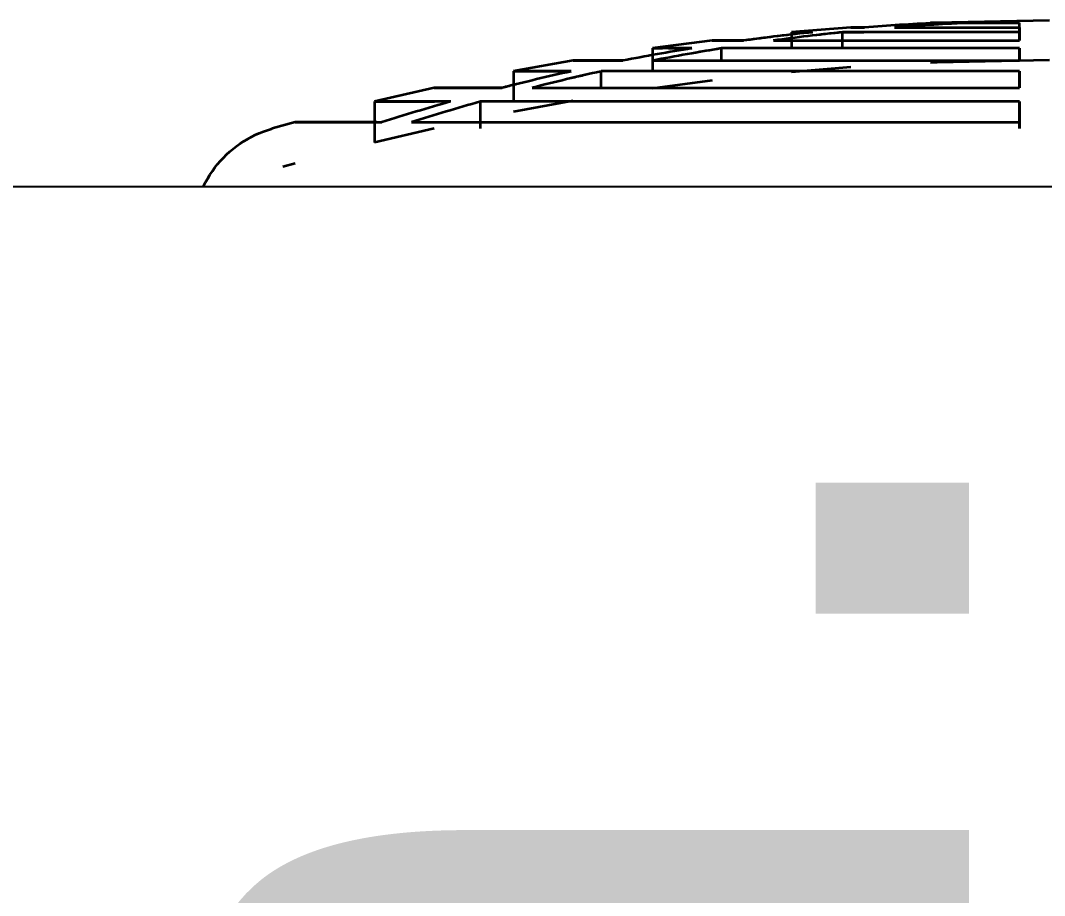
# Model space of a CAD drawing. Header units: millimetres. Extents: x -25371 to 2282244, y -90657 to 147824.
# Drawn here: x 1654925.7 to 1655029.6, y 2311 to 2399.8 of the extents above; entities that cross this region are included whole.
import ezdxf
from ezdxf.xclip import XClip

# ---------------------------------------------------------------- set-up
doc = ezdxf.new("R2010")
doc.units = ezdxf.units.MM
doc.header["$XCLIPFRAME"] = 0
doc.set_wipeout_variables(frame=1)
for name, color, linetype in [('000 - ESTIMATE_ASPG_MAIN_COLOR_6', 7, 'Continuous'), ('000 - ESTIMATE_ASPG_TEXT_COLOR_1', 7, 'Continuous'), ('000 - ESTIMATE_ASPG_WIPEOUT_', 7, 'Continuous')]:
    doc.layers.add(name, color=color, linetype=linetype)
doc.layers.add('P-PIPE', color=7, linetype='Continuous', lineweight=35)
doc.styles.add('_Arial', font='arial.ttf')

# ---------------------------------------------------------------- blocks, each defined once
blk = doc.blocks.new('ø100 RD_ - ø100 RD_-4180713-VS01 - ELEVATION 1')
at = {"layer": 'P-PIPE', "color": 7}
for p, q in [((33250.75, 106971.83), (33244.71, 106971.34)), ((33252.13, 106971.83), (33250.75, 106971.83)), ((33250.75, 106971.83), (33252.13, 106971.83)), ((33255.16, 106971.83), (33267.87, 106971.83)), ((33267.87, 106972.28), (33262.28, 106972.28)), ((33262.28, 106972.28), (33267.87, 106972.28)), ((33267.87, 106970.49), (33267.87, 106972.28)), ((33267.87, 106971.83), (33267.87, 106972.28)), ((33267.87, 106970.49), (33267.87, 106972.28)), ((33267.87, 106971.83), (33267.87, 106970.49)), ((33267.87, 106970.49), (33267.87, 106971.83)), ((33244.71, 106971.34), (33244.71, 106969.71)), ((33246.85, 106971.34), (33244.71, 106971.34)), ((33244.71, 106971.34), (33246.85, 106971.34)), ((33249.88, 106969.71), (33249.88, 106971.34)), ((33267.87, 106971.34), (33249.88, 106971.34)), ((33249.88, 106969.71), (33249.88, 106971.34)), ((33249.88, 106971.34), (33252.04, 106971.34)), ((33267.87, 106970.49), (33267.87, 106971.34)), ((33236.65, 106970.49), (33230.6, 106969.71)), ((33230.6, 106969.71), (33230.6, 106967.37)), ((33234.59, 106969.71), (33230.6, 106969.71)), ((33230.6, 106969.71), (33231.61, 106969.71)), ((33232.24, 106969.71), (33234.59, 106969.71)), ((33239.84, 106970.49), (33236.65, 106970.49)), ((33236.65, 106970.49), (33239.84, 106970.49)), ((33237.62, 106968.42), (33237.62, 106969.71)), ((33267.87, 106969.71), (33237.62, 106969.71)), ((33242.87, 106970.49), (33267.87, 106970.49)), ((33267.87, 106969.71), (33267.87, 106968.46)), ((33267.87, 106968.46), (33267.87, 106969.71)), ((33267.87, 106969.71), (33267.87, 106968.46)), ((33267.87, 106968.46), (33267.87, 106969.71)), ((33267.87, 106968.46), (33267.87, 106969.71)), ((33267.87, 106968.46), (33267.87, 106969.71)), ((33267.87, 106968.46), (33267.87, 106969.71)), ((33267.87, 106968.46), (33267.87, 106969.71)), ((33267.87, 106968.46), (33267.87, 106969.71)), ((33267.87, 106968.46), (33267.87, 106969.71)), ((33267.87, 106968.46), (33267.87, 106969.71)), ((33222.54, 106968.46), (33216.5, 106967.37)), ((33227.59, 106968.46), (33222.54, 106968.46)), ((33222.54, 106968.46), (33227.59, 106968.46)), ((33230.62, 106968.46), (33267.87, 106968.46)), ((33250.75, 106967.79), (33244.71, 106967.29)), ((33216.5, 106967.37), (33216.5, 106964.3)), ((33222.35, 106967.37), (33216.5, 106967.37)), ((33216.5, 106967.37), (33222.35, 106967.37)), ((33225.38, 106965.6), (33225.38, 106967.37)), ((33267.87, 106967.37), (33225.38, 106967.37)), ((33267.87, 106967.37), (33267.87, 106965.7)), ((33267.87, 106965.7), (33267.87, 106967.37)), ((33267.87, 106965.7), (33267.87, 106967.37)), ((33267.87, 106965.7), (33267.87, 106967.37)), ((33208.44, 106965.7), (33202.4, 106964.3)), ((33215.36, 106965.7), (33208.44, 106965.7)), ((33208.44, 106965.7), (33215.36, 106965.7)), ((33218.39, 106965.7), (33267.87, 106965.7)), ((33236.65, 106966.44), (33230.6, 106965.64)), ((33202.4, 106964.3), (33202.4, 106960.15)), ((33210.12, 106964.3), (33202.4, 106964.3)), ((33202.4, 106964.3), (33208.49, 106964.3)), ((33213.15, 106961.56), (33213.15, 106964.3)), ((33267.87, 106964.3), (33213.15, 106964.3)), ((33222.54, 106964.37), (33216.5, 106963.26)), ((33267.87, 106964.3), (33267.87, 106961.57)), ((33267.87, 106961.56), (33267.87, 106964.3)), ((33267.87, 106962.21), (33267.87, 106964.3)), ((33267.87, 106961.57), (33267.87, 106963.26)), ((33267.87, 106961.57), (33267.87, 106963.26)), ((33194.34, 106962.21), (33192.02, 106961.56)), ((33202.64, 106962.21), (33194.34, 106962.21)), ((33194.34, 106962.21), (33203.13, 106962.21)), ((33208.44, 106961.57), (33202.4, 106960.15)), ((33206.16, 106962.21), (33267.87, 106962.21)), ((33194.34, 106958.03), (33193.1, 106957.68)), ((33184.19, 106953.2), (33184.12, 106952.88)), ((33170.16, 106903.02), (33170.16, 106900)), ((33177.8, 106903.02), (33173.68, 106903.02)), ((33173.68, 106903.02), (33177.8, 106903.02)), ((33174.19, 106903.02), (33178.26, 106903.02)), ((33177.8, 106903.02), (33174.19, 106903.02)), ((33180.18, 106903.02), (33176.12, 106903.02)), ((33176.12, 106903.02), (33177.8, 106903.02)), ((33177.11, 106903.02), (33270.9, 106903.02)), ((33179.16, 106903.02), (33177.48, 106903.02)), ((33177.65, 106903.02), (33181.52, 106903.02)), ((33178.26, 106903.02), (33180.18, 106903.02)), ((33180.18, 106903.02), (33178.26, 106903.02)), ((33184.42, 106903.02), (33180.43, 106903.02)), ((33185.31, 106903.02), (33181.44, 106903.02)), ((33181.44, 106903.02), (33182.64, 106903.02)), ((33181.52, 106903.02), (33185.31, 106903.02)), ((33182.9, 106903.02), (33181.52, 106903.02)), ((33181.52, 106903.02), (33182.9, 106903.02)), ((33185.31, 106903.02), (33183.26, 106903.02)), ((33183.26, 106903.02), (33185.31, 106903.02)), ((33183.93, 106903.02), (33187.51, 106903.02)), ((33185.31, 106903.02), (33183.93, 106903.02)), ((33192.55, 106903.02), (33187.01, 106903.02)), ((33193.05, 106903.02), (33187.51, 106903.02)), ((33187.51, 106903.02), (33193.05, 106903.02)), ((33193.05, 106903.02), (33189.47, 106903.02)), ((33189.47, 106903.02), (33193.05, 106903.02)), ((33192.86, 106903.02), (33189.47, 106903.02)), ((33189.47, 106903.02), (33192.86, 106903.02)), ((33192.86, 106903.02), (33196.02, 106903.02)), ((33202.33, 106903.02), (33195.27, 106903.02)), ((33203.15, 106903.02), (33196.02, 106903.02)), ((33196.02, 106903.02), (33203.15, 106903.02)), ((33203.15, 106903.02), (33199.98, 106903.02)), ((33199.98, 106903.02), (33203.15, 106903.02)), ((33202.04, 106903.02), (33199.98, 106903.02)), ((33199.98, 106903.02), (33204.16, 106903.02)), ((33204.16, 106903.02), (33206.81, 106903.02)), ((33215.03, 106903.02), (33206.23, 106903.02)), ((33215.3, 106903.02), (33206.81, 106903.02)), ((33206.81, 106903.02), (33215.3, 106903.02)), ((33215.3, 106903.02), (33212.65, 106903.02)), ((33212.65, 106903.02), (33215.3, 106903.02)), ((33215.04, 106903.02), (33212.65, 106903.02)), ((33212.65, 106903.02), (33217.49, 106903.02)), ((33217.49, 106903.02), (33219.55, 106903.02)), ((33228.63, 106903.02), (33219.08, 106903.02)), ((33229.15, 106903.02), (33219.55, 106903.02)), ((33219.55, 106903.02), (33229.15, 106903.02)), ((33229.15, 106903.02), (33227.09, 106903.02)), ((33227.09, 106903.02), (33229.15, 106903.02)), ((33229.15, 106903.02), (33227.09, 106903.02)), ((33227.09, 106903.02), (33232.43, 106903.02)), ((33232.44, 106903.02), (33233.85, 106903.02)), ((33244.15, 106903.02), (33233.5, 106903.02)), ((33244.26, 106903.02), (33233.85, 106903.02)), ((33233.85, 106903.02), (33244.26, 106903.02)), ((33244.26, 106903.02), (33242.85, 106903.02)), ((33242.85, 106903.02), (33244.26, 106903.02)), ((33244.26, 106903.02), (33242.85, 106903.02)), ((33242.85, 106903.02), (33248.56, 106903.02)), ((33260.03, 106903.02), (33249.09, 106903.02)), ((33260.19, 106903.02), (33249.28, 106903.02)), ((33249.28, 106903.02), (33260.19, 106903.02)), ((33259.47, 106903.02), (33265.36, 106903.02)), ((33270.9, 106903.02), (33265.27, 106903.02)), ((33265.36, 106903.02), (33270.9, 106903.02)), ((33270.9, 106903.02), (33265.36, 106903.02)), ((33270.9, 106900), (33177.32, 106900)), ((33177.32, 106900), (33270.9, 106900)), ((33182.59, 106900), (33182.59, 106900)), ((33270.9, 106900), (33182.9, 106900)), ((33182.9, 106900), (33270.9, 106900)), ((33150.02, 106894.96), (33182.77, 106876.05))]:
    blk.add_line(p, q, dxfattribs=at)
at = {"layer": 'P-PIPE', "color": 7, "flags": 128}
for points in [[(33270.9, 106972.53), (33259.34, 106972.3), (33258.81, 106972.28)], [(33270.9, 106968.5), (33259.5, 106968.27), (33258.81, 106968.24)], [(33184.19, 106953.2), (33184.29, 106953.63), (33184.4, 106954.06), (33184.54, 106954.48), (33184.69, 106954.9), (33184.86, 106955.31), (33185.04, 106955.71), (33185.24, 106956.11), (33185.46, 106956.49), (33185.69, 106956.87), (33185.94, 106957.24), (33186.2, 106957.6), (33186.47, 106957.94), (33186.76, 106958.28), (33187.07, 106958.6), (33187.38, 106958.92), (33187.71, 106959.22), (33188.05, 106959.5), (33188.39, 106959.77), (33188.76, 106960.03), (33189.13, 106960.28), (33189.51, 106960.5), (33189.89, 106960.72), (33190.29, 106960.91), (33190.7, 106961.1), (33191.11, 106961.26), (33191.52, 106961.41), (33191.95, 106961.54), (33192, 106961.56)], [(33183.29, 106948.45), (33178.49, 106925.74), (33173.68, 106903.02)], [(33173.68, 106903.02), (33178.48, 106925.69), (33183.27, 106948.35)], [(33183.84, 106948.45), (33179.02, 106925.74), (33174.19, 106903.02)], [(33176.12, 106903.02), (33180.75, 106925.69), (33185.39, 106948.35)], [(33187.03, 106948.45), (33182.34, 106925.74), (33177.65, 106903.02)], [(33181.44, 106903.02), (33185.77, 106925.69), (33190.11, 106948.35)], [(33192.76, 106948.45), (33188.35, 106925.74), (33183.93, 106903.02)], [(33187.51, 106903.02), (33191.92, 106925.74), (33196.34, 106948.45)], [(33196.32, 106948.35), (33191.91, 106925.69), (33187.51, 106903.02)], [(33197.3, 106948.45), (33193.38, 106925.74), (33189.47, 106903.02)], [(33189.47, 106903.02), (33193.38, 106925.69), (33197.28, 106948.35)], [(33200.88, 106948.45), (33196.87, 106925.74), (33192.86, 106903.02)], [(33196.02, 106903.02), (33200.03, 106925.74), (33204.04, 106948.45)], [(33204.02, 106948.35), (33200.02, 106925.69), (33196.02, 106903.02)], [(33206.7, 106948.45), (33203.34, 106925.74), (33199.98, 106903.02)], [(33199.98, 106903.02), (33203.34, 106925.69), (33206.69, 106948.35)], [(33211.12, 106948.45), (33207.64, 106925.74), (33204.16, 106903.02)], [(33206.81, 106903.02), (33210.29, 106925.74), (33213.77, 106948.45)], [(33213.75, 106948.35), (33210.28, 106925.69), (33206.81, 106903.02)], [(33218.06, 106948.45), (33215.35, 106925.74), (33212.65, 106903.02)], [(33212.65, 106903.02), (33215.35, 106925.69), (33218.05, 106948.35)], [(33223.17, 106948.45), (33220.33, 106925.74), (33217.49, 106903.02)], [(33219.55, 106903.02), (33222.39, 106925.74), (33225.23, 106948.45)], [(33225.22, 106948.35), (33222.39, 106925.69), (33219.55, 106903.02)], [(33227.09, 106903.02), (33229.05, 106925.69), (33231.01, 106948.35)], [(33231.01, 106948.35), (33229.05, 106925.74), (33227.09, 106903.02)], [(33236.68, 106948.45), (33234.56, 106925.74), (33232.44, 106903.02)], [(33233.85, 106903.02), (33235.97, 106925.74), (33238.09, 106948.45)], [(33238.08, 106948.35), (33235.97, 106925.69), (33233.85, 106903.02)], [(33245.19, 106948.45), (33244.02, 106925.74), (33242.85, 106903.02)], [(33242.85, 106903.02), (33244.02, 106925.69), (33245.19, 106948.35)], [(33251.22, 106948.45), (33249.89, 106925.74), (33248.56, 106903.02)], [(33249.28, 106903.02), (33250.61, 106925.74), (33251.94, 106948.45)], [(33251.93, 106948.35), (33250.6, 106925.69), (33249.28, 106903.02)], [(33259.47, 106903.02), (33259.81, 106925.69), (33260.15, 106948.35)], [(33260.15, 106948.35), (33259.81, 106925.74), (33259.47, 106903.02)], [(33266.37, 106948.45), (33265.86, 106925.74), (33265.36, 106903.02)], [(33265.36, 106903.02), (33265.86, 106925.74), (33266.37, 106948.45)], [(33266.36, 106948.35), (33265.86, 106925.69), (33265.36, 106903.02)], [(33265.36, 106903.02), (33265.86, 106925.69), (33266.36, 106948.35)]]:
    blk.add_lwpolyline(points, dxfattribs=at)
at = {"layer": 'P-PIPE', "color": 7}
for centre, start_param, end_param in [((33269.38, 106683.42), 0.04049, 0.068952), ((33269.38, 106683.42), 0.04049, 0.068952), ((33272.41, 106683.42), 0.04049, 0.068952), ((33272.41, 106683.42), 0.04049, 0.052607), ((33269.38, 106683.42), 0.090111, 0.118284), ((33269.38, 106683.42), 0.096271, 0.118284), ((33272.41, 106683.42), 0.090111, 0.118284), ((33272.41, 106683.42), 0.090111, 0.102271), ((33269.38, 106683.42), 0.139437, 0.167713), ((33272.41, 106683.42), 0.139437, 0.167713), ((33272.41, 106683.42), 0.140083, 0.151671), ((33269.38, 106683.42), 0.153575, 0.167713), ((33269.38, 106683.42), 0.188995, 0.217496), ((33272.41, 106683.42), 0.188995, 0.217496), ((33272.41, 106683.42), 0.195324, 0.201334), ((33269.38, 106683.42), 0.211856, 0.217496), ((33269.38, 106683.42), 0.238983, 0.267805), ((33272.41, 106683.42), 0.238983, 0.267805)]:
    blk.add_ellipse(centre, major_axis=(0, 289.09), ratio=0.866025, start_param=start_param, end_param=end_param, dxfattribs=at)
for points, knots in [([(33183.27, 106948.35), (33183.39, 106948.87), (33183.59, 106949.91), (33183.85, 106951.29), (33184.03, 106952.33), (33184.11, 106952.81), (33184.12, 106952.89), (33184.12, 106952.89)], [0, 0, 0, 0, 0.1111111, 0.2222222, 0.3333333, 0.4444444, 0.503621, 0.503621, 0.503621, 0.503621]), ([(33184.12, 106952.89), (33184.12, 106952.89), (33184.11, 106952.82), (33184.02, 106952.29), (33183.76, 106950.78), (33183.46, 106949.23), (33183.29, 106948.45)], [0.5036602, 0.5036602, 0.5036602, 0.5036602, 0.5555556, 0.6666667, 0.8333333, 1, 1, 1, 1]), ([(33185.39, 106948.35), (33185.5, 106948.87), (33185.67, 106949.91), (33185.79, 106951.29), (33185.76, 106952.33), (33185.59, 106952.9), (33185.31, 106952.92), (33184.91, 106952.29), (33184.38, 106950.78), (33184.01, 106949.23), (33183.84, 106948.45)], [0, 0, 0, 0, 0.111111, 0.222222, 0.333333, 0.444444, 0.555556, 0.666667, 0.833333, 1, 1, 1, 1]), ([(33190.11, 106948.35), (33190.21, 106948.87), (33190.35, 106949.91), (33190.32, 106951.29), (33190.08, 106952.33), (33189.65, 106952.9), (33189.1, 106952.92), (33188.4, 106952.29), (33187.62, 106950.78), (33187.19, 106949.23), (33187.03, 106948.45)], [0, 0, 0, 0, 0.111111, 0.222222, 0.333333, 0.444444, 0.555556, 0.666667, 0.833333, 1, 1, 1, 1]), ([(33188.46, 106952.25), (33188.66, 106952.52), (33188.97, 106952.81), (33189.26, 106952.89), (33189.35, 106952.89)], [0.3333333, 0.3333333, 0.3333333, 0.3333333, 0.4444444, 0.5036602, 0.5036602, 0.5036602, 0.5036602]), ([(33197.28, 106948.35), (33197.38, 106948.87), (33197.47, 106949.91), (33197.3, 106951.29), (33196.85, 106952.33), (33196.18, 106952.9), (33195.37, 106952.92), (33194.4, 106952.29), (33193.4, 106950.78), (33192.92, 106949.23), (33192.76, 106948.45)], [0, 0, 0, 0, 0.111111, 0.222222, 0.333333, 0.444444, 0.555556, 0.666667, 0.833333, 1, 1, 1, 1]), ([(33206.69, 106948.35), (33206.77, 106948.87), (33206.82, 106949.91), (33206.51, 106951.29), (33205.87, 106952.33), (33204.97, 106952.9), (33203.94, 106952.92), (33202.73, 106952.29), (33201.53, 106950.78), (33201.02, 106949.23), (33200.88, 106948.45)], [0, 0, 0, 0, 0.111111, 0.222222, 0.333333, 0.444444, 0.555556, 0.666667, 0.833333, 1, 1, 1, 1]), ([(33218.05, 106948.35), (33218.12, 106948.87), (33218.11, 106949.91), (33217.68, 106951.29), (33216.87, 106952.33), (33215.78, 106952.9), (33214.54, 106952.92), (33213.12, 106952.29), (33211.77, 106950.78), (33211.24, 106949.23), (33211.12, 106948.45)], [0, 0, 0, 0, 0.111111, 0.222222, 0.333333, 0.444444, 0.555556, 0.666667, 0.833333, 1, 1, 1, 1]), ([(33231.01, 106948.35), (33231.07, 106948.87), (33231.02, 106949.91), (33230.47, 106951.29), (33229.51, 106952.33), (33228.25, 106952.9), (33226.86, 106952.92), (33225.27, 106952.29), (33223.8, 106950.78), (33223.27, 106949.23), (33223.17, 106948.45)], [0, 0, 0, 0, 0.111111, 0.222222, 0.333333, 0.444444, 0.555556, 0.666667, 0.833333, 1, 1, 1, 1]), ([(33227.69, 106952.36), (33227.16, 106952.05), (33226.32, 106951.29), (33225.51, 106949.82), (33225.27, 106948.84), (33225.22, 106948.35)], [0, 0, 0, 0, 0.4, 0.7, 1, 1, 1, 1]), ([(33225.23, 106948.45), (33225.27, 106948.77), (33225.41, 106949.41), (33225.9, 106950.62), (33226.68, 106951.66), (33227.43, 106952.21), (33227.69, 106952.36)], [0, 0, 0, 0, 0.2, 0.4, 0.8, 1, 1, 1, 1]), ([(33245.19, 106948.35), (33245.23, 106948.87), (33245.13, 106949.91), (33244.49, 106951.29), (33243.41, 106952.33), (33242.02, 106952.9), (33240.51, 106952.92), (33238.81, 106952.29), (33237.27, 106950.78), (33236.75, 106949.23), (33236.68, 106948.45)], [0, 0, 0, 0, 0.111111, 0.222222, 0.333333, 0.444444, 0.555556, 0.666667, 0.833333, 1, 1, 1, 1]), ([(33240.61, 106952.36), (33240.04, 106952.05), (33239.15, 106951.29), (33238.33, 106949.82), (33238.12, 106948.84), (33238.08, 106948.35)], [0, 0, 0, 0, 0.4, 0.7, 1, 1, 1, 1]), ([(33238.09, 106948.45), (33238.12, 106948.77), (33238.24, 106949.41), (33238.72, 106950.62), (33239.54, 106951.66), (33240.33, 106952.21), (33240.61, 106952.36)], [0, 0, 0, 0, 0.2, 0.4, 0.8, 1, 1, 1, 1]), ([(33260.15, 106948.35), (33260.17, 106948.87), (33260.03, 106949.91), (33259.3, 106951.29), (33258.14, 106952.33), (33256.67, 106952.9), (33255.09, 106952.92), (33253.33, 106952.29), (33251.75, 106950.78), (33251.27, 106949.23), (33251.22, 106948.45)], [0, 0, 0, 0, 0.111111, 0.222222, 0.333333, 0.444444, 0.555556, 0.666667, 0.833333, 1, 1, 1, 1]), ([(33254.44, 106952.36), (33253.86, 106952.05), (33252.95, 106951.29), (33252.14, 106949.82), (33251.95, 106948.84), (33251.93, 106948.35)], [0, 0, 0, 0, 0.4, 0.7, 1, 1, 1, 1]), ([(33251.94, 106948.45), (33251.96, 106948.77), (33252.06, 106949.41), (33252.52, 106950.62), (33253.34, 106951.66), (33254.16, 106952.21), (33254.44, 106952.36)], [0, 0, 0, 0, 0.2, 0.4, 0.8, 1, 1, 1, 1]), ([(33256.55, 106952.83), (33257.06, 106952.74), (33258.3, 106952.29), (33259.78, 106950.78), (33260.16, 106949.23), (33260.15, 106948.45)], [0.5555556, 0.5555556, 0.5555556, 0.5555556, 0.6666667, 0.8333333, 1, 1, 1, 1]), ([(33270.9, 106952.89), (33270.22, 106952.89), (33268.87, 106952.58), (33267.39, 106951.41), (33266.56, 106949.94), (33266.38, 106948.95), (33266.37, 106948.45)], [0, 0, 0, 0, 0.285714, 0.571429, 0.785714, 1, 1, 1, 1]), ([(33267.34, 106951.16), (33267.55, 106951.43), (33268.15, 106952.03), (33269.05, 106952.54), (33269.71, 106952.73), (33269.88, 106952.77)], [0.4285714, 0.4285714, 0.4285714, 0.4285714, 0.5714286, 0.7857143, 0.8571429, 0.8571429, 0.8571429, 0.8571429]), ([(33197.23, 106951.31), (33197.29, 106951.11), (33197.46, 106950.26), (33197.43, 106949.23), (33197.3, 106948.45)], [0.7777778, 0.7777778, 0.7777778, 0.7777778, 0.8333333, 1, 1, 1, 1]), ([(33206.42, 106951.31), (33206.51, 106951.11), (33206.78, 106950.26), (33206.82, 106949.23), (33206.7, 106948.45)], [0.7777778, 0.7777778, 0.7777778, 0.7777778, 0.8333333, 1, 1, 1, 1]), ([(33188.33, 106950.25), (33188.29, 106950.1), (33188.13, 106949.49), (33187.98, 106948.84), (33187.88, 106948.35)], [0.6, 0.6, 0.6, 0.6, 0.7, 1, 1, 1, 1]), ([(33196.86, 106950.25), (33196.8, 106950.1), (33196.58, 106949.49), (33196.41, 106948.84), (33196.32, 106948.35)], [0.6, 0.6, 0.6, 0.6, 0.7, 1, 1, 1, 1]), ([(33204.58, 106950.25), (33204.51, 106950.1), (33204.27, 106949.49), (33204.1, 106948.84), (33204.02, 106948.35)], [0.6, 0.6, 0.6, 0.6, 0.7, 1, 1, 1, 1]), ([(33266.78, 106950.25), (33266.71, 106950.1), (33266.47, 106949.49), (33266.36, 106948.84), (33266.36, 106948.35)], [0.6, 0.6, 0.6, 0.6, 0.7, 1, 1, 1, 1])]:
    blk.add_open_spline(points, degree=3, knots=knots, dxfattribs=at)
for points in [[(33184.93, 106952.25), (33185.06, 106952.52), (33185.29, 106952.9), (33185.57, 106952.92), (33185.69, 106952.56), (33185.73, 106952.3)], [(33188.06, 106951.82), (33188.1, 106952.03), (33188.13, 106952.21), (33188.15, 106952.36)], [(33188.15, 106952.36), (33188.13, 106952.21), (33188.1, 106952.02), (33188.06, 106951.81)], [(33188.15, 106952.36), (33188.19, 106952.53), (33188.24, 106952.8), (33188.26, 106952.89), (33188.26, 106952.89)], [(33188.26, 106952.89), (33188.26, 106952.89), (33188.24, 106952.8), (33188.19, 106952.53), (33188.15, 106952.36)], [(33189.04, 106952.36), (33189.13, 106952.53), (33189.3, 106952.8), (33189.45, 106952.89), (33189.52, 106952.89)], [(33189.52, 106952.89), (33189.45, 106952.89), (33189.3, 106952.8), (33189.13, 106952.53), (33189.04, 106952.36)], [(33189.52, 106952.89), (33189.58, 106952.89), (33189.68, 106952.8), (33189.75, 106952.53), (33189.78, 106952.36)], [(33189.78, 106952.36), (33189.75, 106952.53), (33189.68, 106952.8), (33189.58, 106952.89), (33189.52, 106952.89)], [(33189.6, 106952.83), (33189.76, 106952.74), (33189.91, 106952.56), (33190.02, 106952.3)], [(33194.5, 106952.25), (33194.76, 106952.52), (33195.04, 106952.71), (33195.31, 106952.81)], [(33196.11, 106952.83), (33196.35, 106952.74), (33196.58, 106952.56), (33196.77, 106952.3)], [(33198.18, 106952.36), (33197.84, 106952.05), (33197.52, 106951.61), (33197.24, 106951.09)], [(33197.26, 106951.12), (33197.4, 106951.38), (33197.69, 106951.85), (33198.02, 106952.21), (33198.18, 106952.36)], [(33198.18, 106952.36), (33198.37, 106952.53), (33198.56, 106952.66), (33198.76, 106952.75)], [(33198.76, 106952.75), (33198.57, 106952.66), (33198.37, 106952.53), (33198.18, 106952.36)], [(33202.86, 106952.25), (33203.18, 106952.52), (33203.53, 106952.71), (33203.87, 106952.81)], [(33204.89, 106952.83), (33205.21, 106952.74), (33205.52, 106952.56), (33205.78, 106952.3)], [(33206.15, 106952.36), (33205.74, 106952.05), (33205.35, 106951.61), (33205.02, 106951.09)], [(33205.04, 106951.12), (33205.2, 106951.38), (33205.55, 106951.85), (33205.95, 106952.21), (33206.15, 106952.36)], [(33206.15, 106952.36), (33206.38, 106952.53), (33206.87, 106952.8), (33207.36, 106952.89), (33207.59, 106952.89)], [(33207.59, 106952.89), (33207.36, 106952.89), (33206.87, 106952.8), (33206.39, 106952.53), (33206.15, 106952.36)], [(33213.28, 106952.25), (33213.65, 106952.52), (33214.06, 106952.71), (33214.47, 106952.81)], [(33216.09, 106952.36), (33215.61, 106952.05), (33215.17, 106951.61), (33214.8, 106951.09)], [(33214.83, 106951.12), (33215.01, 106951.38), (33215.4, 106951.85), (33215.85, 106952.21), (33216.09, 106952.36)], [(33215.68, 106952.83), (33216.07, 106952.74), (33216.44, 106952.56), (33216.76, 106952.3)], [(33216.09, 106952.36), (33216.36, 106952.53), (33216.92, 106952.8), (33217.5, 106952.89), (33217.78, 106952.89)], [(33217.78, 106952.89), (33217.5, 106952.89), (33216.92, 106952.8), (33216.36, 106952.53), (33216.09, 106952.36)], [(33217.78, 106952.89), (33218.06, 106952.89), (33218.61, 106952.8), (33219.1, 106952.53), (33219.33, 106952.36)], [(33219.33, 106952.36), (33219.11, 106952.53), (33218.61, 106952.8), (33218.06, 106952.89), (33217.78, 106952.89)], [(33225.45, 106952.25), (33225.87, 106952.52), (33226.32, 106952.71), (33226.77, 106952.81)], [(33227.69, 106952.36), (33227.99, 106952.53), (33228.61, 106952.8), (33229.26, 106952.89), (33229.58, 106952.89)], [(33229.58, 106952.89), (33229.26, 106952.89), (33228.61, 106952.8), (33227.99, 106952.53), (33227.69, 106952.36)], [(33228.14, 106952.83), (33228.59, 106952.74), (33229.01, 106952.56), (33229.39, 106952.3)], [(33229.58, 106952.89), (33229.9, 106952.89), (33230.52, 106952.8), (33231.09, 106952.53), (33231.36, 106952.36)], [(33231.36, 106952.36), (33231.09, 106952.53), (33230.52, 106952.8), (33229.9, 106952.89), (33229.58, 106952.89)], [(33239.01, 106952.25), (33239.45, 106952.52), (33239.93, 106952.71), (33240.42, 106952.81)], [(33240.61, 106952.36), (33240.92, 106952.53), (33241.59, 106952.8), (33242.29, 106952.89), (33242.63, 106952.89)], [(33242.63, 106952.89), (33242.29, 106952.89), (33241.59, 106952.8), (33240.92, 106952.53), (33240.61, 106952.36)], [(33241.91, 106952.83), (33242.39, 106952.74), (33242.86, 106952.56), (33243.27, 106952.3)], [(33242.63, 106952.89), (33242.98, 106952.89), (33243.32, 106952.84), (33243.65, 106952.75)], [(33243.65, 106952.75), (33243.32, 106952.84), (33242.98, 106952.89), (33242.63, 106952.89)], [(33252.33, 106951.23), (33252.67, 106951.63), (33253.49, 106952.33), (33254.49, 106952.71), (33255, 106952.81)], [(33254.44, 106952.36), (33254.77, 106952.53), (33255.46, 106952.8), (33256.19, 106952.89), (33256.55, 106952.89)], [(33256.55, 106952.89), (33256.19, 106952.89), (33255.46, 106952.8), (33254.77, 106952.53), (33254.44, 106952.36)], [(33256.55, 106952.89), (33256.91, 106952.89), (33257.63, 106952.8), (33258.3, 106952.53), (33258.61, 106952.36)], [(33258.61, 106952.36), (33258.3, 106952.53), (33257.63, 106952.8), (33256.91, 106952.89), (33256.55, 106952.89)], [(33258.61, 106952.36), (33259.18, 106952.05), (33259.67, 106951.61), (33260.05, 106951.09)], [(33260.03, 106951.12), (33259.84, 106951.38), (33259.41, 106951.85), (33258.89, 106952.21), (33258.61, 106952.36)], [(33268.78, 106952.36), (33268.2, 106952.05), (33267.68, 106951.61), (33267.28, 106951.09)], [(33267.31, 106951.12), (33267.51, 106951.38), (33267.95, 106951.85), (33268.49, 106952.21), (33268.78, 106952.36)], [(33268.78, 106952.36), (33269.1, 106952.53), (33269.79, 106952.8), (33270.53, 106952.89), (33270.9, 106952.89)], [(33270.9, 106952.89), (33270.53, 106952.89), (33269.8, 106952.8), (33269.11, 106952.53), (33268.78, 106952.36)], [(33194.17, 106951.09), (33194.21, 106950.7), (33194.21, 106949.82), (33194.08, 106948.84), (33193.98, 106948.35)], [(33194, 106948.45), (33194.07, 106948.77), (33194.16, 106949.41), (33194.22, 106950.32), (33194.2, 106950.87), (33194.17, 106951.12)], [(33200.86, 106948.35), (33200.95, 106948.87), (33201.22, 106949.91), (33201.68, 106950.83), (33201.95, 106951.23)], [(33245.9, 106951.12), (33245.73, 106951.38), (33245.53, 106951.61), (33245.31, 106951.82)], [(33245.32, 106951.81), (33245.55, 106951.59), (33245.75, 106951.35), (33245.92, 106951.09)], [(33187.9, 106948.45), (33187.97, 106948.77), (33188.11, 106949.41), (33188.26, 106950.01), (33188.34, 106950.3)], [(33196.34, 106948.45), (33196.4, 106948.77), (33196.55, 106949.41), (33196.76, 106950.01), (33196.88, 106950.3)], [(33200.98, 106949.4), (33200.99, 106949.71), (33200.99, 106950.01), (33200.97, 106950.3)], [(33200.97, 106950.25), (33200.98, 106950.1), (33200.99, 106949.8), (33200.98, 106949.48), (33200.97, 106949.32)], [(33204.04, 106948.45), (33204.09, 106948.77), (33204.24, 106949.41), (33204.47, 106950.01), (33204.6, 106950.3)], [(33218.03, 106949.97), (33218.11, 106949.49), (33218.12, 106948.97), (33218.06, 106948.45)], [(33230.92, 106949.97), (33231.03, 106949.49), (33231.07, 106948.97), (33231.02, 106948.45)], [(33266.36, 106948.35), (33266.36, 106948.69), (33266.44, 106949.36), (33266.66, 106950), (33266.8, 106950.3)], [(33266.37, 106948.45), (33266.37, 106948.77), (33266.45, 106949.41), (33266.67, 106950.01), (33266.8, 106950.3)], [(33183.82, 106948.35), (33183.93, 106948.87), (33184.05, 106949.39), (33184.17, 106949.88)], [(33187.6, 106949.32), (33187.54, 106949), (33187.47, 106948.68), (33187.4, 106948.35)], [(33187.42, 106948.45), (33187.49, 106948.77), (33187.55, 106949.09), (33187.61, 106949.4)], [(33191.11, 106949.32), (33191.02, 106949), (33190.95, 106948.68), (33190.88, 106948.35)], [(33213.96, 106949.32), (33213.87, 106949), (33213.8, 106948.68), (33213.75, 106948.35)], [(33213.77, 106948.45), (33213.82, 106948.77), (33213.89, 106949.09), (33213.99, 106949.4)], [(33245.08, 106949.74), (33245.18, 106949.33), (33245.22, 106948.89), (33245.19, 106948.45)]]:
    blk.add_open_spline(points, degree=3, dxfattribs=at)
blk = doc.blocks.new('C-1-VS01_REV00_20260615-155217_ELEVATION_1_EX')
at = {"layer": 'P-PIPE', "color": 7}
blk.add_blockref('ø100 RD_ - ø100 RD_-4180713-VS01 - ELEVATION 1', (-23858.22, 0), dxfattribs=at)
blk = doc.blocks.new('A$Cd3cf6656')
at = {"color": 7}
blk.add_wipeout([(-964.67, -457.38), (1855.65, -457.38), (1855.65, 457.38), (-964.67, 457.38)], dxfattribs=at).dxf.layer = '000 - ESTIMATE_ASPG_WIPEOUT_'
at = {"layer": '000 - ESTIMATE_ASPG_MAIN_COLOR_6', "color": 7}
blk.add_lwpolyline([(-964.67, -457.38), (1855.65, -457.38), (1855.65, 507.38), (-964.67, 507.38)], close=True, dxfattribs=at)
at = {"layer": '000 - ESTIMATE_ASPG_TEXT_COLOR_1', "color": 7, "style": '_Arial'}
for tag, p in [('LV_TYPE_VAL', (138.05, 356.5)), ('LV_SIN-H_VAL', (138.05, 206.5)), ('LV_DOU-H_VAL', (138.05, 56.5)), ('V-TRIM_VAL', (138.05, -93.5)), ('FRAME_VAL', (138.05, -243.5)), ('FRAME_SET', (138.05, -393.5))]:
    blk.add_attdef(tag, p, '', height=100, dxfattribs=at)

msp = doc.modelspace()

# ---------------------------------------------------------------- block references
at = {"color": 7}
ref = msp.add_blockref('C-1-VS01_REV00_20260615-155217_ELEVATION_1_EX', (1645617.451, -104572.744), dxfattribs=at)
XClip(ref).set_block_clipping_path([(-6272.2217516778, 96602.3760666824), (23581.2110439332, 113561.2238857835)])

# ---------------------------------------------------------------- next in the draw order: block references
ref = msp.add_blockref('A$Cd3cf6656', (1654778.451, 527.256), dxfattribs=dict(at, rotation=90))
ref.add_attrib('FRAME_VAL', '1122.00mm. x 1500.00mm.', (1655021.953, 665.31), dxfattribs={"layer": '000 - ESTIMATE_ASPG_TEXT_COLOR_1', "color": 7, "height": 100, "rotation": 90, "style": '_Arial'})

doc.saveas('drawing.dxf')
